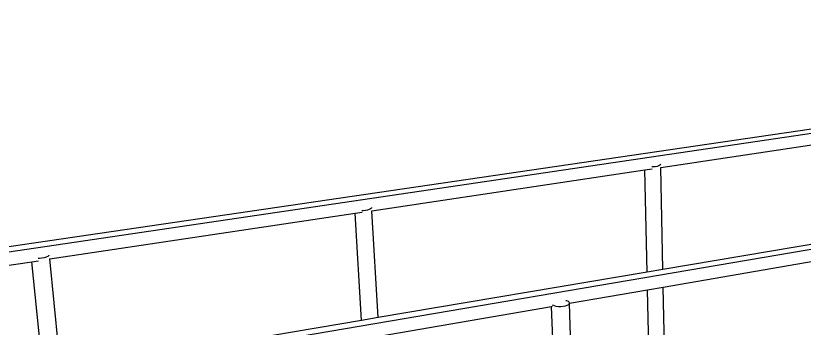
# Model space of a CAD drawing. Header units: inches. Extents: x -1339 to 1886, y -1058 to 789.
# Drawn here: x -617 to -3, y 535 to 778 of the extents above; entities that cross this region are included whole.
import ezdxf

# ---------------------------------------------------------------- set-up
doc = ezdxf.new("R2010")
doc.units = ezdxf.units.IN
doc.header["$MEASUREMENT"] = 0

msp = doc.modelspace()

# ---------------------------------------------------------------- linework, layer by layer
for p, q in [((603.35, 777.55), (-1338.65, 492.94)), ((609.35, 775.53), (-1333.67, 489.11)), ((760.1, 724.78), (-1205.84, 390.66)), ((-115.03, 659.69), (75.76, 688.24)), ((-339.87, 626.04), (-127.53, 657.82)), ((-127.53, 657.82), (-121.93, 658.65)), ((-125.8, 578.37), (-127.53, 657.82)), ((-121.05, 660.09), (-121.97, 660.11)), ((-119.44, 660.22), (-121.05, 660.09)), ((-117.96, 660.5), (-119.44, 660.22)), ((-116.71, 660.91), (-117.96, 660.5)), ((-115.77, 661.43), (-116.71, 660.91)), ((-115.22, 662.02), (-115.77, 661.43)), ((-115.16, 662.3), (-115.22, 662.02)), ((-115.11, 659.67), (-115.03, 659.69)), ((-113.48, 580.45), (-115.03, 659.69)), ((-346.72, 626.04), (-347.68, 626.06)), ((-345, 626.18), (-346.72, 626.04)), ((-343.39, 626.48), (-345, 626.18)), ((-342, 626.92), (-343.39, 626.48)), ((-340.94, 627.48), (-342, 626.92)), ((-340.26, 628.11), (-340.94, 627.48)), ((-340.15, 628.42), (-340.26, 628.11)), ((-340.01, 626.02), (-339.87, 626.04)), ((-335.03, 543.02), (-339.87, 626.04)), ((-590.71, 588.51), (-353.04, 624.07)), ((-353.04, 624.07), (-347.61, 624.88)), ((-348.01, 540.83), (-353.04, 624.07)), ((74.79, 612.26), (-113.48, 580.45)), ((-596.77, 589.13), (-598.62, 588.98)), ((-595.02, 589.46), (-596.77, 589.13)), ((-593.47, 589.94), (-595.02, 589.46)), ((-592.25, 590.54), (-593.47, 589.94)), ((-591.43, 591.23), (-592.25, 590.54)), ((-591.26, 591.56), (-591.43, 591.23)), ((-113.21, 566.68), (27.62, 590.95)), ((-872.23, 546.38), (-604.65, 586.42)), ((-604.65, 586.42), (-599.44, 587.2)), ((-595.53, 499.01), (-604.65, 586.42)), ((-598.62, 588.98), (-599.63, 589)), ((-590.94, 588.47), (-590.71, 588.51)), ((-581.83, 501.33), (-590.71, 588.51)), ((-125.8, 578.37), (-335.03, 543.02)), ((-113.48, 580.45), (-125.8, 578.37)), ((-186.24, 554.09), (-125.5, 564.56)), ((-125.5, 564.56), (-113.21, 566.68)), ((-123.54, 474.48), (-125.5, 564.56)), ((-111.45, 476.83), (-113.21, 566.68)), ((-199.1, 552.53), (-199.41, 552.81)), ((-197.95, 551.99), (-199.1, 552.53)), ((-188.12, 552.3), (-189.53, 551.81)), ((-188.92, 556.36), (-188.43, 556.23)), ((-188.43, 556.23), (-187.28, 555.69)), ((-187.06, 552.91), (-188.12, 552.3)), ((-187.28, 555.69), (-186.54, 555.04)), ((-186.42, 553.6), (-187.06, 552.91)), ((-186.54, 555.04), (-186.24, 554.33)), ((-186.24, 554.33), (-186.42, 553.6)), ((-186.24, 554.09), (-186.24, 554.33)), ((-183.29, 462.88), (-186.24, 554.09)), ((-334.19, 528.6), (-200.05, 551.71)), ((-200.05, 551.71), (-199.38, 551.83)), ((-196.87, 460.24), (-200.05, 551.71)), ((-196.48, 551.59), (-197.95, 551.99)), ((-194.78, 551.36), (-196.48, 551.59)), ((-192.97, 551.32), (-194.78, 551.36)), ((-191.18, 551.48), (-192.97, 551.32)), ((-189.53, 551.81), (-191.18, 551.48)), ((-348.01, 540.83), (-581.83, 501.33)), ((-335.03, 543.02), (-348.01, 540.83))]:
    msp.add_line(p, q)

doc.saveas('drawing.dxf')
